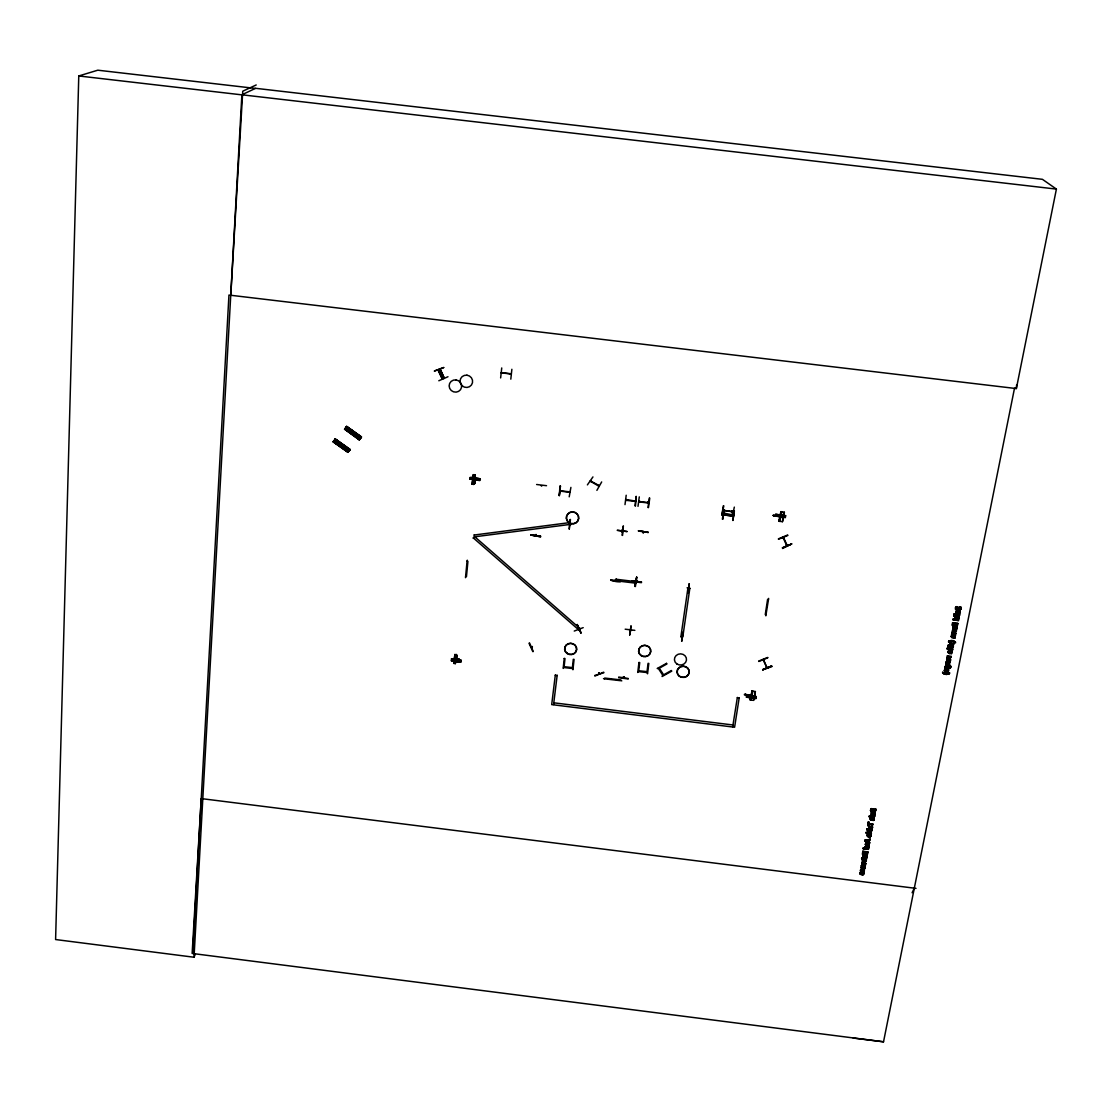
<?xml version="1.0" encoding="UTF-8"?>
<svg xmlns="http://www.w3.org/2000/svg" width="1112" height="1112" viewBox="0 0 1112 1112"><rect width="100%" height="100%" fill="white"/><g stroke="black" fill="none" stroke-linecap="round" stroke-linejoin="round"><path stroke-width="1.5" d="M648.602 502.652L647.49 502.318M647.643 502.971L647.712 502.165M648.004 507.517L649.283 498.037M643.195 531.536L643.042 532.884M643.542 531.578L643.403 532.829L643.139 531.953M870.571 810.717L870.779 809.161A1.626 1.446 -7.3 0 1 871.433 808.563L873.393 809.425M641.429 582.674L631.658 581.465M639.581 501.178L639.511 501.985L639.581 501.22M637.009 580.464L636.398 581.52M639.289 496.869L638.01 506.349M947.118 657.804C948.397 654.69 946.381 659.444 947.827 657.192M947.799 657.97L948.147 656.747M949.856 644.001L950.329 644.446M953.206 631.213C950.551 633.312 960.518 630.184 953.457 631.004M636.467 580.394L636.231 582.229L636.092 581.479M636.689 577.17L634.869 586.469L636.717 577.17M637.009 582.313L636.87 581.089M636.926 580.353L636.912 581.423M635.411 586.538L636.62 577.309M615.951 580.77L635.48 583.147M634.855 630.351L625.18 629.197M635.48 583.425L635.716 581.367M780.402 517.024L780.471 516.663M635.397 500.664L635.425 501.47L634.702 500.873M634.994 505.821L636.203 496.327L635.466 506.016M631.255 630.462L631.407 630.115M629.712 629.781L630.031 630.99L630.17 629.656M630.421 630.323L631.491 630.462L630.434 629.99M630.393 630.685L630.643 629.92M628.28 678.501L618.717 677.041M629.753 634.98L631.046 625.778L629.67 634.938M629.67 630.754L629.837 629.614M255.371 88.418L97.8 70.195L78.771 75.963L55.6 939.543L194.016 957.237L195.392 954.068M623.749 677.347L623.832 676.735M623.359 676.68L623.29 677.806L623.874 677.097M623.804 676.638L623.79 677.708M862.106 861.828L866.081 861.439L862.467 860.424L862.676 858.742L861.619 858.617L862.731 858.992L862.537 860.007M625.667 499.594L626.501 500.414L626.584 499.594M625.889 499.524L635.48 501.067M626.195 495.243L625 504.612M865.108 863.982L863.816 863.69M591.07 481.399L591.334 480.982M871.961 827.05C871.655 829.01 869.459 828.468 871.961 827.328M622.094 535.247L623.345 525.865L622.553 535.442M622.136 532.162L621.942 531.077M622.359 531.327L622.511 530.132M610.697 579.991C619.134 583.675 627.752 580.77 610.669 580.269M622.595 530.243L621.552 530.744L622.692 530.549M621.733 531.619L621.928 531.175M621.719 530.132L621.955 530.785M456.823 656.761L456.573 655.788M474.935 480.787L475.074 479.661M615.339 580.242L615.881 579.574L615.826 580.311M615.937 581.034L616.187 578.977M949.801 646.419C957.265 648.324 947.174 645.28 947.327 648.101M952.845 632.464C950.996 632.075 953.929 629.948 952.164 632.269M615.534 579.533L615.367 580.575M469.931 478.938L479.772 480.579M470.07 477.437C493.978 483.442 468.513 473.087 469.862 479.328M871.322 830.497L870.112 831.873L868.569 830.442M194.016 957.237L241.874 94.784L1056.4 189.096L1016.354 388.575L228.947 295.055L192.71 953.526L883.526 1041.805L1014.505 388.227L1016.382 388.449L1016.59 384.988M603.663 672.148L594.92 676.082M192.14 953.443L201.23 798.583L916.01 888.377M230.768 295.278L242.75 91.198L256.219 84.957M479.925 478.841L479.786 480.356M599.007 673.594L598.617 672.857M598.923 672.746L599.312 673.789M599.062 672.802L599.312 673.372M945.728 666.686C945.297 668.868 949.787 668.159 948.272 666.199M474.796 479.244L474.56 483.915L474.435 479.536M766.946 667.603L763.513 659.666M868.764 847.831L868.375 846.635M951.608 634.743L951.636 633.965M603.844 672.76L594.739 675.457M786.49 544.922L786.948 546.103L783.043 537.485M875.213 809.856L875.005 811.037M865.414 848.428L866.012 846.718L868.138 847.886L865.414 848.428L867.568 848.706L868.083 847.65M865.692 863.398L865.609 864.232M872.628 827.439L872.378 826.438M958.933 618.87L958.516 617.633M641.499 582.202L631.727 580.77L641.499 582.035M861.717 864.219L862.12 862.648M960.337 608.639L960.226 607.652M598.715 485.805L598.979 485.388M599.007 485.527L590.472 480.898L591.056 481.677M871.21 813.053L871.975 814.762L874.852 815.138L874.908 813.928M590.402 481.287L598.812 486.097L597.964 485.388M596.894 490.35L601.675 481.941M947.91 648.199L947.924 647.935M956 608.111L956.111 609.07M583.202 627.641L574.251 631.06M861.035 867.555L861.397 865.525L865.108 865.998L865.067 866.79L861.883 866.832M580.895 632.978L577.1 624.555L580.95 632.77M959.628 612.392L958.252 611.016L956.709 611.808M578.574 629.406L579.296 629.698M473.281 537.902L579.032 630.115L580.339 628.544M956.556 611.836L956.862 612.809M578.184 628.933L578.115 628.516M592.946 476.923L587.4 484.888M578.865 630.184L578.601 629.072M578.601 629.6L578.74 628.28M946.618 660.139L947.716 657.762M531.327 647.17L532.412 646.781M577.225 624.485L581.02 632.909M863.69 856.685L864.274 855.448L867.096 856.045L864.33 855.698C861.925 857.825 867.568 856.212 866.721 858.089C862.912 860.299 863.218 854.475 863.315 856.073M865.358 844.508C866.151 841.311 864.413 848.512 869 846.037L866.165 844.995L865.998 843.994M590.43 481.371L590.5 480.62M610.683 580.228L620.44 581.423M746.402 697.141L746.666 695.139L756.285 696.737L755.993 698.544L746.402 697.141L755.993 698.475M860.521 873.031C862.286 870.307 860.716 876.326 860.466 872.781M867.596 835.89C868.653 832.04 868.333 838.712 867.596 835.056M870.696 818.529C871.78 821.851 871.822 815.402 870.738 818.988M752.212 692.22L751.323 696.029L751.114 695.028M752.185 693.165L751.337 695.334M870.39 835.543L870.307 836.377M873.601 819.294L873.545 818.571M960.156 611.906L960.017 612.615A1.585 1.446 -16.7 0 1 959.35 613.379M465.483 577.684L465.594 576.614M467.179 561.268L467.29 560.198M780.457 517.678L780.124 516.607M870.168 818.501L870.668 819.947M945.853 663.753C945.13 658.943 955.667 663.85 946.312 661.821M451.583 658.846C463.426 658.61 465.706 664.712 451.361 660.764L451.597 658.777L461.091 660.347L451.597 658.777M459.298 659.485L456.17 659.305L456.573 656.024M456.017 658.665L456.504 659.444L456.81 656.414M863.802 873.198L863.732 874.157M866.415 859.409L866.359 860.16M866.457 859.868C866.012 857.171 860.883 858.617 866.151 858.992M870.974 836.099L870.918 835.14M500.636 377.927L501.734 367.947M874.143 819.363L873.573 817.584L870.932 817.445A1.571 1.404 -7.1 0 0 870.265 818.168L870.321 819.544M952.386 637.065C949.509 634.966 959.781 634.09 951.872 636.731M953.206 634.896C959.531 635.355 950.107 635.855 952.914 633.576L955.833 633.937L955.861 633.131L951.969 632.645L951.872 633.937M510.519 373.618L510.38 373.896M510.811 379.164L511.867 369.281M951.135 636.286L951.802 637.551L955.013 638.038L955.055 637.232L952.803 636.954M451.361 660.709L460.882 662.085M536.61 484.498L546.52 485.694M944.408 670.286L944.477 671.092M951.608 651.993L950.941 653.647L951.219 651.187M950.704 667.269L950.691 666.533M956.32 628.947L956.056 627.821M948.091 651.702L948.606 653.189M948.494 670.522L948.133 672.065M952.192 651.938L950.941 653.647M553.581 704.508L557.182 675.192M553.79 702.812L732.989 724.982M956.862 628.419L956.32 630.226L955.708 629.726M559.948 486.069L559.308 495.632L560.392 486M559.308 495.632L560.462 485.986M739.216 697.641L734.601 727.234L551.691 704.605L555.319 674.97M540.557 536.804L530.813 535.039L540.557 536.748M569.205 496.828L570.901 487.39M541.21 485.819L541.711 486.166M535.539 534.789L536.012 535.206M456.003 379.915A6.311 6.102 27 0 0 449.693 388.408A6.311 6.102 27 0 0 460.493 389.714A6.311 6.102 27 0 0 456.003 379.915L455.962 379.901M466.915 375.244L466.915 375.175A6.311 6.116 26.3 0 1 471.432 385.016A6.311 6.116 26.3 0 1 460.618 383.723A6.311 6.116 26.3 0 1 466.957 375.203M472.044 484.165L473.225 474.685L475.005 474.755L473.781 484.387L472.044 484.165L473.781 484.387M472.197 484.165L473.364 474.685M473.351 484.304L474.935 474.741L473.601 484.207M474.991 479.939L475.13 479.189M453.682 663.377L454.933 654.523L453.724 663.364L455.35 663.586L456.504 654.537L455.35 663.586M474.671 479.856L477.243 479.939M455.086 663.516L456.462 654.732L454.78 654.523M458.658 659.263L458.742 658.916M570.859 523.877L570.762 524.697L570.178 523.794M571.04 524.086L569.956 523.863M620.607 680.697L604.65 678.834L604.747 678.056L620.704 679.918L621.761 680.891M569.219 528.964L570.456 519.471M618.633 677.708L628.224 678.945M875.811 809.87L875.38 811.482M473.212 538.166L474.476 536.832L569.135 524.544L568.885 522.473A6.158 5.866 6.4 0 1 570.095 512.354A6.158 5.866 6.4 0 1 578.643 518.512A6.158 5.866 6.4 0 1 568.857 522.445M569.302 529.006L570.011 519.554M869.181 817.056L869.236 815.972M530.813 535.067L540.64 536.137L530.841 534.9M870.571 810.356L870.835 809.397A1.626 1.446 -7.3 0 1 871.488 808.799L873.031 808.91M569.539 492.338L569.65 491.532M639.622 501.901L638.886 501.429M648.463 507.6L649.755 498.12M615.923 579.825L615.728 580.812M960.907 608.083L960.81 609.167M960.921 608.764L960.893 607.652M638.51 530.716L648.296 532.481L638.496 530.73M955.444 608.584L955.5 607.652M474.449 480.718L474.602 483.553L474.671 480.092M689.857 588.151L682.782 636.995L680.891 636.759L687.953 587.914M560.74 491.268L560.795 490.739M560.156 490.378L560.045 491.184L559.934 490.448M723.314 505.793L721.841 515.273L723.829 505.863M733.03 511.979L723.134 510.116L724.246 510.575M723.801 509.671L722.369 519.207M724.69 514.203L724.565 514.898L723.717 514.05M955.027 625.152C954.318 622.762 958.474 623.568 956.779 625.542M687.466 587.734L688.467 588.178L687.411 587.998M732.127 511.965L732.057 511.145L733.044 511.353M732.127 511.923L732.085 511.2M734.323 507.114L732.377 516.385M733.461 515.231C706.968 508.476 740.286 523.015 732.808 511.103M734.337 510.811L732.877 520.499L734.379 510.825M688.272 592.974L689.273 583.73M687.828 592.904L689.204 583.703M682.059 637.023L681.197 636.856L682.323 636.689M765.834 615.812L768.656 598.381M532.148 646.433L531.55 647.504M952.942 624.791C952.164 622.345 956.681 624.346 953.137 623.651M737.353 697.405L732.711 726.678M529.507 642.944L533.26 651.465M638.455 531.077L648.31 532.342M775.398 516.218L775.703 514.286L785.642 515.718L785.322 517.65L775.356 516.051M780.471 517.316L779.554 520.75L780.012 519.79M751.712 695.737L752.185 692.818M756.257 696.529L746.666 695.139M950.371 644.821L950.538 643.973M775.689 514.328L785.642 515.718M535.956 535.289L536.053 534.441M868.611 847.886L868.361 849.373L863.176 848.72L863.232 847.928L864.9 848.373L863.232 847.928M866.109 833.166L866.165 832.36L871.363 833.013L871.322 833.819L866.053 832.93L871.363 833.013M866.748 829.774L868.611 829.997L866.748 829.774L866.804 828.968L872.003 829.621L871.78 830.4L872.003 829.621M863.357 852.167C866.776 852.404 861.313 851.041 862.94 854.336L862.829 851.264L867.791 851.875L867.318 854.878M869.681 842.423L864.816 840.686L870.209 839.087L870.154 839.921L868.639 839.907L870.209 839.087M868.639 824.187L867.763 825.618L868.389 821.782L868.75 823.589L873.156 824.145L868.639 824.187L873.031 824.743M862.356 854.266L862.829 851.264M864.872 840.936L864.955 839.963M867.763 825.618L868.389 821.782M861.661 858.853L861.717 858.061L863.426 858.116L861.717 858.061M862.94 854.336L863.301 851.917M868.347 825.688L868.583 823.95M868.75 823.589L868.972 821.851M862.3 860.73L866.304 859.923M863.788 855.628L863.426 854.78L867.151 855.239L867.096 856.045M866.067 843.563L865.706 842.715L869.431 843.188C868.917 845.467 863.704 842.131 869.334 843.744M871.308 815.916L874.588 816.556L871.308 815.916C870.946 819.197 870.571 813.887 869.765 816.611M869.403 815.999L871.488 814.971L869.223 816.472M870.543 810.815L871.488 811.468L870.515 810.481M861.758 866.387L861.397 865.525M863.385 855.573L863.426 854.78M865.664 843.521L865.706 842.715M870.668 817.014L870.779 815.833M862.801 862.259L863.385 860.869L866.123 860.646M865.761 859.27L863.204 858.812L862.481 859.771M874.588 816.556L871.488 814.971M865.303 852.404C869.862 853.154 863.357 850.708 864.914 854.433L864.663 852.084M872.322 828.509L872.211 829.066C867.304 831.748 869.278 823.408 869.195 827.286M864.914 854.433L865.247 852.167M868.041 840.005L867.833 841.617L865.567 840.394L868.041 840.005L865.567 840.394M859.993 872.628C859.729 876.089 862.912 874.185 862.648 872.392C864.371 872.976 861.494 875.686 863.537 874.185M867.833 841.617L868.097 840.255M870.432 835.557C869.278 832.721 867.86 839.963 867.11 834.903A1.571 1.39 -6.7 0 1 867.763 834.181L870.098 834.153L871.016 835.724M873.017 818.154L872.406 817.779L871.613 820.058M861.717 874.769L862.092 872.253M868.861 837.072L869.236 834.514M872.016 820.336L872.406 817.779M868.375 841.853L868.639 839.907M874.81 808.702L875.644 808.813L875.074 809.327M864.107 871.21L863.19 871.766L863.774 870.599M870.071 836.446L870.543 836.724M863.76 873.573L863.287 874.908L862.564 874.546M863.19 871.766L863.537 869.848M870.696 836.474L869.709 836.836M873.712 820.003L872.92 820.392L873.42 819.405M863.204 858.812L865.817 859.687M866.734 854.808L867.096 852.39M861.216 867.874L864.677 868.833L864.733 868.027L861.605 867.193L862.231 866.206L865.108 865.998M861.939 864.594L865.317 865.456L865.664 863.607M866.721 858.089L866.762 857.282M867.263 854.641L867.791 851.875M868.361 849.373L868.472 848.817M869 846.037L869.042 845.231L865.998 844.661M869.389 843.98L869.626 842.187M872.211 829.066L872.267 828.273M872.976 824.492L868.694 823.353M874.532 816.319L871.474 815.596M875.213 813.261L874.796 814.901L871.308 814.095M864.677 868.833L864.733 868.027M865.067 866.79L861.452 865.775M865.317 865.456L865.414 864.914M870.154 839.921L865.011 840.199M871.322 833.819L866.165 832.36M871.961 830.386L866.804 828.968M942.642 671.94L943.24 672.718M947.327 648.81L952.734 649.477L947.243 648.616M951.233 641.179L950.718 641.249A4.726 4.281 -15.1 0 0 949.37 641.721L948.647 642.138L948.703 641.207L951.344 640.373L954.999 641.652M958.516 619.745L958.488 620.552L953.04 619.884L953.081 619.078L954.861 619.481L953.081 619.078M959.559 614.519L959.517 615.325L954.068 614.658L954.11 613.866L959.642 614.714L954.11 613.866M948.022 645.683L948.842 645.071L948.022 645.683L948.786 645.961M948.647 642.138L948.703 641.207M952.595 622.734L957.891 623.568L952.595 622.734L952.511 625.75M953.874 616.062L954.694 615.45L953.874 616.062L954.638 616.34M948.105 645.877L948.161 644.988M952.428 624.221L952.678 622.928M953.957 616.256L954.013 615.367M953.053 623.457L953.165 625.375L954.443 624.374M954.555 616.145L954.694 615.45M948.48 668.646L945.047 668.229L945.089 667.45M946.34 662.724L946.242 661.626M947.924 656.692L947.382 655.816L951.26 656.288L951.233 657.095L948.397 656.553L951.233 657.095M948.939 648.546C946.701 646.975 957.39 648.518 949.676 647.629M949.439 646.002L949.481 645.196L953.457 645.877L949.439 646.002L953.332 646.475L953.373 645.669M949.843 643.417L953.929 643.487L949.954 642.805M952.984 631.13L952.442 630.254L956.417 630.935L952.442 630.254M955.43 615.77L959.336 616.243L955.347 615.575M956.376 609.765L955.458 609.473L956.139 609.237M947.341 656.622L947.382 655.816M951.844 633.256L951.969 632.645M949.481 648.616L949.606 647.434M947.257 659.569L946.993 658.235L947.104 660.959M954.527 624.569L954.582 623.637M955.166 623.707L955.792 625.986L957.084 623.943M945.117 671.022C947.98 671.592 944.324 667.853 945.2 671.231M949.62 652.952C948.758 647.392 949.287 654.76 948.689 652.313M953.359 627.988C954.332 631.699 954.193 624.791 953.429 628.989M944.852 671.565C946.646 673.427 947.938 666.839 947.646 671.759C946.798 672.76 948.939 669.341 946.729 669.493M948.522 652.994C950.718 655.51 949.578 649.477 951.302 651.382M953.457 629.642L954.666 630.087L955.472 627.641M959.948 607.055L960.837 607.11L959.878 606.818M946.187 664.323L949.634 665.115L949.676 664.309L946.979 663.947M946.52 663.419L947.104 662.349L950.079 662.905L950.107 662.099M947.299 660.862L950.357 661.459L950.19 660.431M947.132 649.227L952.623 650.089L952.664 649.283M953.026 648.032L953.067 647.226M950.802 643.945L953.804 644.084L953.846 643.278M955.416 635.981L955.458 635.174M956.306 631.547L956.334 630.74M957.807 623.373L957.349 625.75M955.222 616.187L959.225 616.854L959.253 616.048M949.384 673.719L949.453 672.774L949.384 673.719L946.27 674.525L943.129 673.26M955.5 642.972L954.888 642.208M774.23 515.829L773.035 515.329M774.341 515.315C771.214 516.496 781.43 515.523 778.622 516.607M778.998 521.25L780.888 511.659L781.792 511.909L779.859 521.333L778.998 521.25L782.459 521.681L784.391 512.243L780.888 511.659M779.109 521.111L781.027 511.687M781.319 511.728L779.401 521.153M744.414 694.875L745.749 694.639L744.442 694.305M750.225 699.948L752.004 690.941L752.866 691.233L751.059 700.032L750.225 699.948L753.561 700.365L755.382 691.553L753.561 700.351M750.336 699.754L752.143 690.955M750.642 699.948L752.449 691.15M751.754 695.89L751.809 695.403M459.047 659.041L456.198 659.36M456.198 658.596L456.142 659.638L458.964 659.388M456.907 655.83L456.879 656.775L456.518 656.038M456.504 659.346L456.657 658.651M456.726 658.679L456.545 659.249M957.529 624.763L956.654 626.473L955.111 626.348M875.756 810.328L874.296 811.968L872.851 810.676M580.311 628.836L474.546 536.582M474.476 536.832L474.24 534.775M952.136 652.341L951.65 653.731M950.621 667.075L950.454 667.964M864.316 870.668L864.038 871.669M864.288 871.21L864.344 870.348A1.46 1.279 -5.8 0 0 863.857 869.542L860.73 869.834M955.5 608.181L955.653 607.347A1.71 1.557 -16.8 0 1 956.348 606.693L958.405 607.541M947.452 647.976L949.175 646.753M949.092 667.353L949.092 666.269M501.331 372.617L511.312 373.813M511.228 373.702L511.2 374.48M871.447 812.719L872.225 812.121L872.169 814.22L872.67 813.219M872.489 814.276L873.003 812.566M872.294 826.536C870.779 823.964 869.139 830.094 870.043 827.147M862.231 863.774L862.981 864.608L863.162 863.551M867.068 835.473L867.165 835.154A1.571 1.39 -6.7 0 1 867.819 834.431L870.877 835.07M871.28 813.289L871.391 812.483M868.639 827.217L868.945 825.98M947.132 659.722C947.271 661.445 950.649 655.566 950.691 660.111M871.294 830.859L868.722 831.303M956.167 611.614L956.028 612.309A1.585 1.432 -16.6 0 0 956.376 613.212L956.64 613.435M952.817 628.377L952.928 628.016A1.654 1.501 -15.9 0 1 953.623 627.237M944.491 670.48L944.519 669.938A1.64 1.473 -14 0 1 945.214 669.16L947.257 668.965L948.55 670.355M873.003 814.332C873.754 811.273 875.714 814.234 873.156 813.831M870.362 828.259L870.654 827.036M863.468 864.663C864.649 860.299 865.567 866.832 863.565 863.927M861.035 870.501L863.412 869.959M945.798 666.894L946.715 665.866L948.55 666.7L947.91 667.77L945.7 667.075M950.023 659.124C950.065 662.863 949.954 656.803 948.536 659.875M502.207 373.354L502.263 372.631M501.554 372.548L501.429 373.271M875.158 813.887L874.463 812.149L872.878 813.094M872.517 827.814L872.225 826.299M532.342 647.156L531.592 647.448M863.12 856.059L863.176 857.199M870.362 835.779L869.765 837.086M578.031 628.975L578.935 628.627L579.338 630.143M875.186 810.217L874.227 811.343L873.462 810.064M960.254 608.459L959.614 609.598L958.683 609.223M871.836 813.345L871.586 812.038M871.182 810.106L872.628 809.48M862.314 863.704L862.703 862.481L862.412 864.399M947.341 658.888L947.271 660.208M861.703 866.79L861.856 867.805L864.788 868.277M870.515 827.759L871.766 826.925M948.188 659.666L950.051 658.526M863.218 863.802L864.316 862.453L865.748 863.649M447.983 376.732L438.809 380.763M443.757 367.544L434.305 371.06L443.66 367.53M439.685 369.309L443.855 378.539L439.768 369.337M438.587 369.768L442.715 379.011L438.656 369.74M862.078 862.412L862.203 864.983M873.99 819.461L873.768 820.239M873.921 819.989L873.99 818.084L870.988 817.681A1.571 1.404 -7.1 0 0 870.321 818.404M948.286 671.787L948.466 670.147M950.524 667.45L949.356 668.659L944.964 668.02M912.104 892.727L914.314 888.168M960.726 608.973L960.448 609.751M870.821 818.557L871.919 817.709M786.476 544.922L787.254 545.839M763.457 659.319L763.624 660.709L763.138 659.444M751.754 695.639L751.656 695.375M351.559 433.93L353.435 431.359M350.058 432.86L351.892 430.344M340.175 446.412L342.037 443.855M348.695 431.97L350.6 429.329M349.057 428.328L347.222 430.844M338.673 445.356L340.564 442.729M337.367 444.341L339.229 441.784M346.221 430.135L348.084 427.55M869.584 826.091L869.389 828.079M335.866 443.285L337.7 440.769M359.829 439.157L345.137 428.467L359.551 439.574L344.664 429.107L359.329 439.865L344.637 429.162M950.482 644.404L950.968 643.556L953.804 644.084M945.867 666.672L947.966 666.199M334.865 442.562L336.7 440.06M348.098 452.07L333.141 441.825L347.917 452.32L350.085 449.373L335.185 438.99L349.835 449.721M955.416 618.508C955.583 616.84 959.392 618.091 957.793 619.426C951.219 619.954 961.797 619.884 956.946 617.702M956.111 629.142L955.611 630.101M956 629.67L955.889 627.668M865.414 847.483L867.902 847.247M958.739 618.995L958.127 619.704M946.048 662.752L946.09 664.364M870.237 827.036L872.1 826.411M868.528 848.359L868.681 847.08M863.357 863.454L865.525 863.107M960.087 608.917L959.156 609.432M864.983 863.982L863.426 864.413M866.137 843.786L865.998 844.786M956.32 630.226L956.834 628.044M951.789 633.743L951.663 635.021M947.966 672.301L947.174 672.009L948.049 671.856M359.287 439.921L361.469 436.96L346.652 426.396L344.678 429.121M360.802 437.864L346.18 427.05L360.844 437.808L361.456 436.974L346.583 426.48L361.358 437.085M348.32 451.764L333.683 441.047L348.278 451.833L349.849 449.637M349.432 450.277L349.974 449.498L335.226 438.934L333.336 441.561M950.482 660.417L950.204 658.415M334.642 439.768L349.71 449.887L334.642 439.768L335.185 439.004M948.828 659.555L949.926 659.166M348.556 451.444L347.945 452.292L333.28 441.617M954.318 624.805L953.081 625.18M333.155 441.798L333.781 440.936L348.459 451.569M344.498 429.343L345.123 428.481M346.027 427.272L346.638 426.41M951.427 635.744L951.58 637.426M951.316 636.189L951.761 635.689M346.777 450.735L348.348 448.567M346.596 450.985L348.459 448.428M357.967 438.587L359.843 436.015M360.594 437.822L360.149 438.698M559.892 490.739L569.705 491.838M569.733 492.31L559.962 491.073M780.179 516.913L779.512 519.721M648.407 502.249L648.435 503.055L648.602 502.36M723.564 514.689L724.426 514.606M956.223 607.889L957.599 607.611M732.474 515.148L733.586 515.898L732.864 510.783M960.573 609.293L959.545 610.043A1.612 1.46 -16.9 0 1 958.474 609.974M334.934 439.365L349.571 450.068M681.281 636.509L682.212 636.676M949.815 667.867L950.051 666.422M873.101 820.197L872.962 817.918M359.94 439.018L345.026 428.606M948.883 667.395C948.814 669.897 951.455 664.086 950.107 666.352M868.75 830.456C874.032 830.678 868.055 828.468 868.653 831.415M948.119 647.809L949.148 647.545M869.862 816.319L870.835 816.069M956.82 611.614C959.726 609.571 960.573 614.727 956.959 612.754M440.727 373.91L441.603 373.66M954.624 625.986L953.526 625.931M957.084 625.834L955.931 626.473M953.526 628.002L954.569 627.321M867.735 835.14L868.75 834.459M501.373 372.867L511.145 373.979M860.618 872.864L861.619 872.183M862.62 874.783L863.148 872.837M955.833 633.937L952.831 633.381L952.789 635.021M635.397 501.415L625.82 500.275M648.407 502.999L638.83 501.859M948.522 668.034L948.981 666.018M723.245 510.464L732.989 511.631M687.369 587.803L688.3 588.568L688.258 587.734M874.56 814.526L874.852 815.138M958.21 619.898L958.711 617.855M950.412 643.487L950.371 645.002M868.555 829.76L868.069 831.707M868.611 829.997L867.958 831.484M861.703 866.137L861.452 868.263M950.176 668.02L948.87 668.479M862.856 860.799L862.745 862.008M956.542 625.528L955.25 625.653M955.681 618.161L956.376 617.883M949.287 641.527L948.564 641.944M949.412 672.774L947.382 673.663M949.537 672.982L945.228 673.622M875.088 811.44L874.546 811.691A1.529 1.362 -7.4 0 1 873.518 811.607L872.976 811.093M873.309 812.552L875.074 812.733M532.843 651.66L529.034 643.292M874.824 810.94L873.698 810.926M948.786 641.402L952.456 640.623M438.128 370.032L442.381 379.164L438.114 370.046M949.314 673.511L944.241 673.928M959.017 613.546L959.434 613.574A1.585 1.446 -16.7 0 0 960.101 612.809L960.115 611.572M860.632 871.919L863.551 872.545M778.372 538.875L787.63 534.997M778.525 539.223L787.838 535.456M783.446 538.347L783.348 537.138L787.171 545.464M782.709 548.452L782.459 547.799L791.716 543.963L782.695 548.424M758.634 661.112L767.669 657.442M758.801 661.473L767.822 657.776M762.665 669.619L771.672 665.963L762.679 669.674M771.909 666.574L762.693 669.813L771.728 666.185M959.934 610.14L958.558 610.168L957.752 608.459M949.578 667.784L948.453 667.839M949.231 650.395L952.136 651.437M958.878 613.171L956.779 612.615M956.626 606.582L958.322 607.347M773.076 515.537L774.397 515.607M474.171 535.025L568.844 522.723A6.172 5.88 6.4 0 0 578.643 518.651A6.172 5.88 6.4 0 0 570.081 512.465A6.172 5.88 6.4 0 0 568.83 522.584M954.277 626.765L956.07 627.182M957.488 610.391L960.198 611.767M957.988 610.544L956.765 610.655A1.598 1.46 -16.7 0 0 956.084 611.419L955.945 612.128A1.585 1.432 -16.7 0 0 956.292 613.018L957.362 613.755M958.711 613.824L957.738 613.643M951.775 641.151L950.635 641.054A4.726 4.281 -15.1 0 0 949.287 641.527M946.951 673.942L944.255 673.274M441.033 374.744L441.895 374.299L440.88 374.73M724.176 509.727L722.883 519.29M949.009 647.531L948.23 647.406M955.236 626.946L953.54 627.029A1.654 1.501 -15.9 0 0 952.845 627.821L953.053 629.475M958.294 613.866L956.876 613.421M951.705 640.943L952.345 641.179A4.462 4.045 -15.1 0 1 953.874 641.638M749.836 695.598C752.504 696.32 749.335 693.944 749.822 695.639L750.489 694.958M78.771 75.963L241.749 94.84L255.621 88.307L1042.43 179.324L1056.4 189.096M768.462 599.438L767.6 599.34L765.264 614.575L766.112 614.672M638.774 501.47L648.463 502.596M723.676 514.703L733.475 515.885L732.474 515.773M779.345 516.302L773.66 515.329M474.713 479.522L477.534 479.87M953.985 614.477L959.517 615.325M952.956 619.69L958.488 620.552M616.173 579.255L635.716 581.632M687.98 588.192L689.885 588.429M955.25 623.901L957.168 624.138M954.527 625.583L952.859 625.861M955.528 629.934L956.237 630.017M952.053 632.853L955.861 633.131M949.37 645.808L953.332 646.475M948.369 660.403L949.523 660.736M947.632 660.931L950.357 661.459M755.382 691.567L752.004 690.941M745.109 694.652L750.53 695.32L745.054 694.277M603.51 678.64L604.622 678.779M555.277 675.262L557.14 675.498M737.381 697.724L739.258 697.961M853.182 1038.038L883.526 1041.805M872.155 828.829L868.681 828.023M865.761 842.952L869.501 843.424M868.945 845.787L865.289 844.508M868.305 849.137L863.176 848.72M862.884 851.5L867.846 852.126M863.482 855.017L867.207 855.489M866.818 857.533L863.663 856.587M866.665 857.838L863.246 857.13M865.261 865.219L862.398 864.83M864.622 868.583L861.619 868.138M863.134 871.516L863.885 871.864M860.521 869.876A2.071 1.821 -5.8 0 0 860.424 870.724L861.286 871.53L860.966 870.557M861.661 874.518L859.979 873.74M681.739 641.332L682.99 632.144L681.642 641.165M784.294 512.229L782.459 521.667M451.541 658.971L461.091 660.403M745.652 695.083L745.707 694.263M947.549 664.239L946.451 663.586M947.966 665.546L945.325 666.435A1.765 1.598 -14.2 0 0 945.339 667.645M958.377 610.391L960.073 611.461M953.79 629.767L954.666 630.087M871.683 820.295L870.877 819.864M868.514 837.03L866.985 835.529M869.292 834.751L870.071 835.015M862.147 872.503L863.079 872.906M862.634 872.016L860.688 872.169A1.557 1.376 -5.7 0 0 860.035 872.878L859.937 873.754M869.737 828.19L869.111 827.37M952.901 640.498L955.653 642.236M955.639 626.654L954.763 626.112M957.029 607.194L957.793 608.125M946.423 664.448L949.634 665.115M951.719 637.357L955.013 638.038M871.266 820.225L870.404 819.53M945.117 671.731L946.326 672.176M948.8 653.147L949.995 653.592M955.611 626.848L956.389 627.363M951.399 650.715L948.883 650.562A1.64 1.487 -14.8 0 0 948.188 651.34L948.161 652.508M947.382 661.07L946.576 660.18M944.797 673.677L943.838 673.038M864.816 840.686L869.514 842.813M868.458 831.859L870.765 832.096L871.864 830.567M868.18 846.705L865.497 846.607A1.487 1.307 -6.3 0 0 864.886 847.247A1.724 1.515 -6.3 0 0 864.9 848.373M958.349 617.633L955.528 617.549A1.571 1.418 -16.3 0 0 954.861 618.258A1.821 1.654 -16.3 0 0 954.847 619.481M948.647 665.81L946.59 665.282L945.242 666.241A1.765 1.598 -14.2 0 0 945.256 667.436M954.291 641.874L953.79 641.429A4.462 4.045 -15.2 0 0 952.261 640.985M863.802 869.292L861.147 869.139L860.479 870.974M862.954 871.891L863.718 872.809M948.022 669.493L945.283 669.354A1.64 1.473 -14 0 0 944.602 670.133M870.765 819.071L871.641 819.725M953.457 628.933L954.277 629.434M958.961 609.557L958.419 607.819M943.921 673.942L942.489 672.677M868.208 831.679L871.155 832.207L871.725 830.164M346.18 427.036L360.997 437.6M863.593 870.098L861.466 869.598L860.591 871.447M958.6 617.827L955.444 617.355A1.571 1.418 -16.3 0 0 954.777 618.063A1.821 1.654 -16.4 0 0 954.777 619.287M951.858 636.648L955.055 637.232M951.636 650.701L952.247 651.757M956.306 627.168L956.82 627.905M868.611 847.094L865.442 846.357A1.487 1.307 -6.3 0 0 864.83 846.996M860.479 873.518L861.341 874.171M867.61 835.807L868.472 836.46M873.128 808.827L873.49 809.856M954.847 626.306L954.443 625.389M870.182 834.931L870.446 835.779M723.537 514.397L723.134 509.602M783.307 538.305L782.987 537.179M956.556 627.418L956.918 628.238M763.235 659.875L766.807 667.561M782.459 547.827L791.702 543.907M949.912 650.84L948.717 652.341M945.103 671.092L946.229 669.438M871.335 811.148L871.752 809.063L872.906 810.912M956.223 609.432L955.972 608.5M944.561 671.342L944.38 670.592M960.087 607.235L960.365 608.25M952.901 629.239L952.706 628.502M952.386 625.514L952.219 624.805M873.615 820.475L872.92 820.392M872.698 809.453L872.864 810.439M958.627 609.209L958.447 608.306M875.644 808.813L875.867 809.717M866.081 861.439L865.664 860.41M957.654 607.652L957.877 609.154M779.929 516.093L778.664 515.829M779.873 516.413L778.567 516.315M779.29 516.01L773.604 515.648M960.754 606.93L960.99 607.847M731.96 510.672L732.669 515.898M751.879 692.164L751.754 693.096M724.037 509.713L724.677 514.828M682.115 636.231L682.045 636.676M950.663 666.005L950.774 666.727M955.736 607.541A1.71 1.557 -16.8 0 1 956.431 606.874M956.139 611.795A1.585 1.432 -16.6 0 1 956.806 611.03M948.272 651.549A1.64 1.487 -14.8 0 1 948.967 650.77M627.057 531.508L617.188 530.299L627.057 531.578M467.068 561.254L465.608 576.53L466.456 576.628L467.93 561.351L467.068 561.254M564.229 658.485L563.172 668.395L563.951 667.575L572.291 668.493L572.944 669.716L574.07 659.388L573.305 659.305L572.402 667.589L564.131 666.686L564.993 658.568L564.229 658.485M638.955 662.516L637.746 672.454L638.552 671.62L646.92 672.538L647.545 673.775L648.824 663.433L648.06 663.35L647.031 671.648L638.733 670.731L639.734 662.599L638.955 662.516M339.688 444.272C340.369 447.093 342.037 442.618 339.688 444.272M351.058 431.845C351.726 434.681 353.407 430.177 351.058 431.845M666.505 663.364L657.22 668.507L658.429 668.604L662.766 675.29L662.085 676.499L671.745 671.148L671.356 670.536L663.614 674.817L659.305 668.187L666.908 663.975L666.505 663.364M440.143 369.184L444.355 378.316L440.143 369.184M567.037 653.453A6.019 5.602 6.3 0 0 576.614 649.742A6.019 5.602 6.3 0 0 568.26 643.82A6.019 5.602 6.3 0 0 567.037 653.453M567.064 653.286A6.005 5.588 6.3 0 0 576.614 649.603A6.005 5.588 6.3 0 0 568.274 643.695A6.005 5.588 6.3 0 0 567.064 653.286M676.763 663.878A6.06 5.602 -1 0 0 686.465 660.18A6.06 5.602 -1 0 0 678.181 654.259A6.06 5.602 -1 0 0 676.763 663.878M640.998 655.468A6.046 5.616 1.2 0 0 650.659 651.757A6.088 5.643 1.2 0 0 642.333 645.711A6.088 5.643 1.2 0 0 640.971 655.399A6.088 5.643 1.2 0 0 650.701 651.674A6.046 5.616 1.2 0 0 642.347 645.822A6.046 5.616 1.2 0 0 640.998 655.468M679.46 676.291A6.046 5.574 -1 0 0 689.148 672.621A6.046 5.574 -1 0 0 680.891 666.713A6.074 5.616 -1 0 0 679.432 676.221A6.074 5.616 -1 0 0 689.176 672.524A6.074 5.616 -1 0 0 680.864 666.588A6.046 5.574 -1 0 0 679.46 676.291"/></g></svg>
